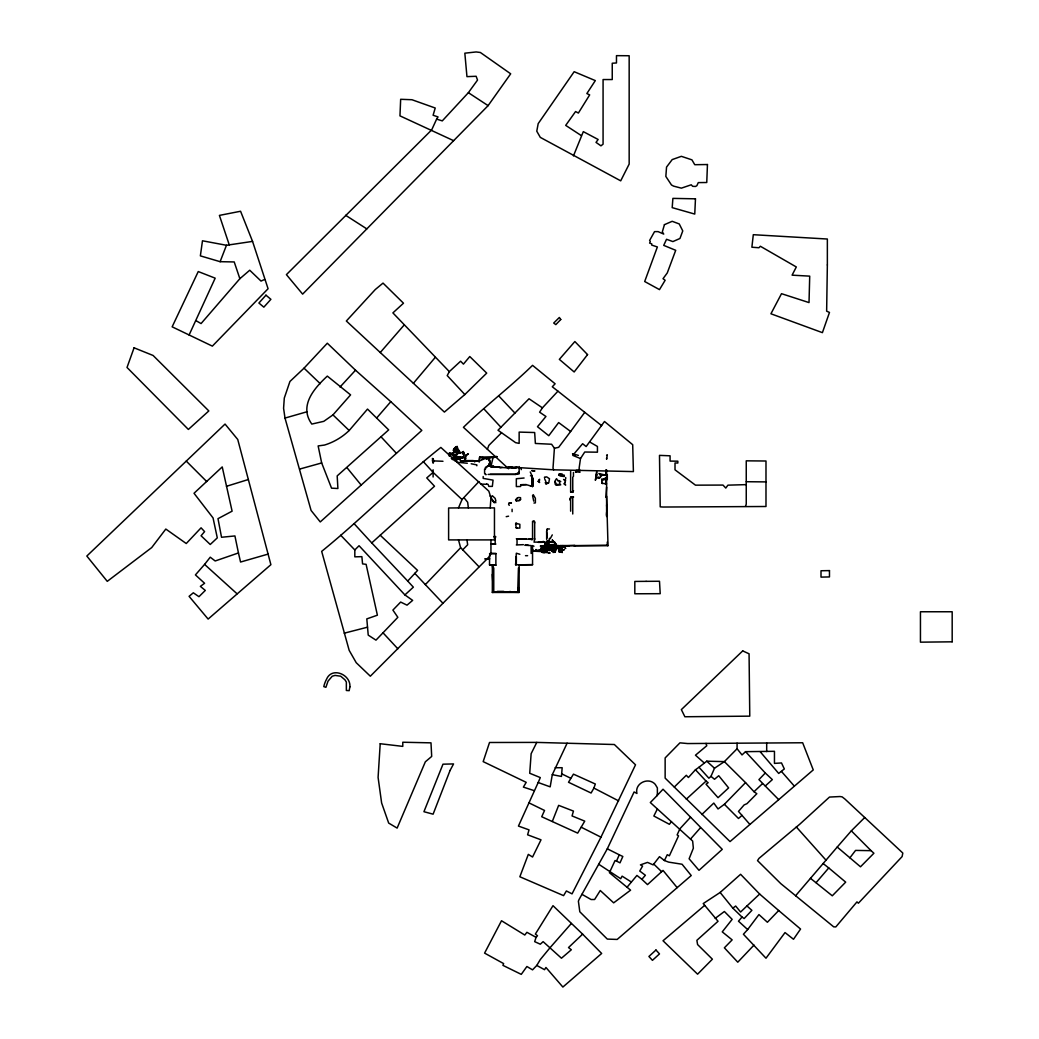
<?xml version="1.0" encoding="UTF-8"?>
<svg xmlns="http://www.w3.org/2000/svg" width="1039" height="1039" viewBox="0 0 1039 1039"><rect width="100%" height="100%" fill="white"/><g stroke="black" fill="none" stroke-linecap="round" stroke-linejoin="round"><path stroke-width="1.5" d="M606.464 515.331L606.607 512.409M490.226 507.902L490.94 497.772L488.824 491.161L440.861 447.432C399.483 480.135 362.611 518.11 321.674 551.371L349.182 650.375L356.234 662.713L370.339 676.207L489.525 556.488L490.94 553.488L490.94 539.903M605.893 497.33L606.607 487.187M601.659 425.652L557.943 391.183L542.423 407.846L529.02 398.768L497.993 430.237L515.617 442.666L519.149 443.38L519.149 432.094L534.669 432.536L535.371 443.458L551.592 444.25L554.41 448.225L552.995 468.238L553.709 469.823L633.4 471.589L632.699 444.692L604.49 421.509L586.152 446.549L582.619 443.731L572.749 455.368L580.502 458.537L579.1 468.329L579.801 470.355M479.122 461.758L479.654 457.134L496.577 456.692M596.022 478.81L595.321 480.317L596.724 471.758L596.022 478.018M567.112 743.197L552.293 774.678L550.176 786.848L538.189 782.523L518.448 826.07L529.02 829.862L527.604 834.798L541.007 839.824L532.552 857.019L528.319 854.37L519.851 876.76L563.58 895.631L566.398 890.955L572.047 893.865L600.958 837.174L635.517 764.808L614.361 744.521L536.773 742.404L489.525 742.495L483.174 761.626L526.202 782.341L523.383 787.107L533.955 790.549M479.187 461.861L479.654 457.134M534.189 540.968L534.669 538.67M485.291 469.381L486.005 467.706L489.525 464.978L490.226 461.706L488.824 459.16L486.707 457.835L489.525 458.186M596.022 477.317L596.724 474.226L596.724 476.343M464.836 460.913L465.55 458.095L464.836 460.835L462.017 462.238L461.316 460.913L462.017 462.238L462.732 460.913L464.836 460.835L464.836 458.095M570.632 497.33L573.45 496.98L570.632 497.33L569.93 500.058L570.632 497.863L570.632 511.175M489.525 464.978L490.226 461.706M555.112 767.717L562.164 767.717L561.463 776.445L552.293 774.678M432.393 461.004L433.107 458.719L432.393 458.446L433.107 463.212L433.808 461.277M544.54 545.202L549.475 540.436L545.241 543.254L545.241 548.813L550.176 549.865L550.176 548.631L548.06 548.462M555.826 550.839L556.527 547.93L555.826 546.878L553.709 547.319L554.41 547.046L553.709 545.02L544.54 545.02M557.943 547.319L557.229 546.787L557.943 545.722L561.463 545.644L562.164 550.397L560.761 551.021L562.878 546.956L561.463 545.995L562.164 547.488L562.878 546.956M536.072 937.334L534.669 941.646L540.306 944.204L543.124 941.646L561.463 958.218L571.333 949.763L568.515 947.555L582.619 934.152L601.659 953.464L562.878 987.05L545.943 967.478L544.54 969.686L536.773 965.452L532.552 969.855L526.903 966.504L521.266 974.361L502.928 965.361L503.629 963.595L484.59 953.114L501.512 920.749L524.786 935.035L526.903 932.308L536.072 937.334L537.488 935.736L535.371 934.061L552.995 905.683L582.619 934.152M549.475 528.981L547.358 528.981L546.657 531.098L546.657 539.384M745.534 506.227L746.249 504.11L746.249 460.835L765.99 461.004L765.99 506.5L663.025 507.032L660.207 506.85L659.492 455.368L670.077 455.809L670.077 461.095L677.831 461.186L677.831 463.03L675.012 462.952L675.012 469.823L695.468 485.161L722.975 485.07L725.793 488.07L727.91 485.161L746.249 484.629M454.264 452.627L453.562 450.51L454.264 448.484L457.082 446.458L457.783 453.511L458.498 453.42L457.082 452.9L457.783 452.368M593.905 788.082L595.321 784.016L573.45 774.146L568.515 782.263L591.087 793.017L593.905 788.082L618.595 800.861M656.674 796.004L663.025 789.224L722.261 849.344L698.987 870.331L689.117 858.785L693.351 848.201L692.649 841.058L650.323 802.537L656.674 796.004L657.375 793.978L657.375 787.9L655.258 784.367C648.557 776.653 634.452 783.211 636.933 793.458L634.102 791.952L607.308 848.811L579.1 899.423L578.385 901.19L579.801 911.761L607.308 939.087L617.179 939.438L691.234 875.526L682.065 864.24L668.661 862.123L664.428 860.539L659.492 856.668L653.154 864.864L647.505 862.396L640.453 864.864L642.57 866.097L639.751 871.033L645.388 875.267L641.868 879.319L636.933 875.435L627.049 887.254M553.709 469.823L509.279 467.005L508.565 468.771L487.408 449.277L488.824 445.406L501.512 432.795M547.358 551.189L548.06 549.254L547.358 549.254L547.358 547.228L545.943 547.319L548.774 546.878L548.06 547.67M573.45 155.889L583.321 131.641L598.139 139.486L596.022 142.395L600.958 145.837L603.075 144.161L603.075 79.548L612.244 79.548L612.244 63.236L616.478 62.963L616.478 55.651L629.166 55.742L629.166 164.084L620.712 180.838L540.306 137.382L536.773 131.2L538.189 123.628L574.164 71.704L595.321 80.6L586.853 93.562L589.671 94.887L578.385 113.043L575.567 111.55L565.697 125.381L581.217 135.525M544.54 549.605L545.241 547.761M552.293 534.89L550.176 538.76M226.463 245.282L202.475 240.788L200.371 255.867L220.112 261.685L226.463 245.282L252.555 241.399L268.075 288.738L212.359 346.13L172.149 326.83L198.254 271.556L215.177 278.166L189.085 335.026M552.293 821.485L558.644 805.355L573.45 811.082L572.047 815.94L584.736 821.135L577.684 833.122L541.722 816.732L544.54 810.472L529.02 802.887M462.732 453.251L463.433 451.484L463.433 454.653M564.995 482.083L564.281 484.018L565.697 484.992L564.281 483.836L565.229 481.784M454.264 456.77L452.147 453.692L454.264 451.666L456.381 452.718L453.562 450.601L454.965 448.484L455.679 449.718L459.199 450.601L459.9 453.16L462.732 452.108L463.433 452.809L464.134 455.368L463.433 457.485L460.615 458.446L459.199 458.095L459.9 456.952M456.381 457.043L457.783 458.628L456.381 455.186L457.082 453.601L454.264 457.043L454.965 458.796L456.381 456.602L454.965 456.069L454.264 457.043M458.498 507.902L494.46 507.902L494.46 539.903L448.614 539.903L448.614 507.993L458.498 507.902L462.017 499.538L478.953 481.551M538.189 782.523L540.306 777.588L529.721 773.263L531.137 753.691L536.773 742.404M674.311 787.017L686.298 775.289L688.415 777.497L695.468 769.743L698.987 767.276L708.871 778.198L710.975 776.354L714.507 768.237L724.378 761.626L737.08 748.755L737.08 743.197L802.666 742.768L813.251 769.912L730.027 841.59L665.142 778.12L665.142 757.925L679.948 742.846L687.701 743.56L737.08 743.197M456.381 452.459L457.082 450.874L455.679 452.017L454.965 451.225M493.057 457.394L490.94 466.654L500.11 467.355L493.057 466.472M544.54 547.137L545.241 545.553L540.306 546.085L542.423 546.254L541.007 548.111L541.722 548.553L544.54 547.137L543.826 546.085L544.54 551.099L542.423 550.397M581.918 894.306L591.087 899.514L594.607 899.514L600.256 890.514L613.659 902.852L630.582 890.163L609.425 872.708L615.062 860.539L616.478 861.071L619.296 854.811L607.308 848.811M436.627 119.121L431.692 129.888L286.413 274.634L302.635 294.128L488.109 105.64L510.681 73.808L480.356 52.482L476.122 51.95L464.836 53.184L466.953 76.639L476.122 76.276L477.537 80.068L468.368 92.679L442.276 120.888L436.627 119.121L438.042 116.926L433.107 115.251L435.224 108.017L411.951 99.731L400.664 99.289L399.963 115.861L453.562 140.642M457.783 453.511L458.498 452.017M509.279 502.876L511.396 503.058L509.279 502.876L508.565 504.383L509.279 505.357M538.89 480.758L539.605 479.252L538.189 481.369L539.605 482.512L538.89 481.278L539.605 480.758L538.189 481.369M493.057 590.957L492.343 592.451L519.149 592.451L519.149 564.684M664.428 860.539L667.259 854.72L669.376 855.785L678.532 835.863L677.129 834.888L679.948 828.719L690.532 817.251M575.567 471.758L576.268 470.355L578.385 470.355L579.801 472.109L578.385 470.355M554.41 551.904L555.112 549.787M600.256 476.083L600.958 474.667L606.607 475.381L598.841 473.524M603.075 474.849L604.49 474.849L601.659 475.459L599.542 478.109L596.022 477.927M657.375 808.965L653.856 816.018L669.376 824.304L671.48 821.576M449.329 371.611L447.212 375.586L464.836 394.534L486.707 373.118L469.784 356.533L463.433 364.118L460.615 361.208L449.329 371.611L392.898 312.895L403.483 303.206L383.027 283.102L375.274 289.543L346.351 321.012L444.393 412.08L464.836 394.534M453.562 450.51L455.679 446.809M559.346 473.966L558.644 475.291L559.346 473.966L562.164 473.966M575.567 472.29L576.268 470.966M457.082 447.432L457.783 449.9L456.381 448.835L455.679 450.069L453.562 449.809L453.562 450.601M517.032 498.123L516.331 500.941L519.149 500.772L520.552 499.447L520.552 497.681L518.448 497.499L515.617 499.616L516.331 500.941M532.552 538.67L531.838 539.903L532.552 538.76L532.552 521.305L533.955 521.136L534.669 521.578L534.669 539.994M546.657 530.215L547.358 528.981M536.773 965.452L540.306 959.542L550.176 947.555L571.333 923.489M481.771 459.329L483.888 457.744L479.654 457.394M558.644 551.631L560.761 551.722L560.047 547.319L561.463 545.553L560.047 545.644M562.164 545.553L562.878 545.553L561.463 548.631L562.164 549.254L561.463 547.67L562.164 548.462M580.502 458.537L584.736 452.017L597.438 452.186L597.438 446.458L589.671 441.965M542.423 407.846L539.605 412.171L545.943 416.483L537.488 426.717L548.774 435.705L558.644 422.574L570.632 431.471L584.736 412.34M454.264 448.484L454.264 450.783L453.562 449.809L454.264 448.926L455.679 449.718L454.264 449.549L454.965 448.484M494.46 502.006L495.876 501.032L495.174 498.382L492.343 495.746L490.94 497.59L494.46 502.798L492.343 500.59M549.475 538.319L548.774 541.319L546.657 541.319L547.358 540.877M561.463 548.28L562.164 547.228L561.463 548.631L562.164 549.254M560.047 548.904L557.229 548.189L557.943 545.553L558.644 545.644L559.346 551.813L560.761 551.54L562.164 549.514M747.651 929.567L758.938 914.58L767.405 922.255L778.692 910.528L800.549 929.048L793.497 939.269L785.029 932.567L765.99 958.218L743.417 934.243L747.651 929.567L738.482 921.19L742.015 917.047L744.132 918.554L751.885 910.346L746.95 905.943L740.599 912.021L735.664 906.034L732.846 908.151L720.144 892.462L703.221 903.566L718.04 921.281L696.87 940.321L697.585 944.555L712.39 959.192L697.585 974.179L663.025 940.763L704.637 905.411M457.082 459.952L460.615 457.485L454.965 456.692M547.358 550.748L546.657 552.514L545.943 551.722L546.657 552.514M605.192 478.018L603.776 479.693L601.659 479.524M562.878 546.605L561.463 548.462M570.632 431.471L558.644 447.341L554.41 448.225M849.915 857.811L855.565 850.409L871.072 850.668L873.903 853.227L860.5 866.799L837.226 847.058L795.614 895.722L780.809 883.644L757.535 860.63L758.938 858.422L799.848 824.135L829.473 797.069L840.044 796.536L842.161 796.887L844.98 799.095L902.813 853.045L902.112 856.578L858.383 903.216L856.967 901.891L835.811 926.931L833.694 926.84L795.614 895.722M690.532 839.031L700.403 827.836M204.592 564.411L210.242 557.19L215.177 560.982L238.451 552.956L234.918 535.942L221.528 537.267L217.995 518.669L232.1 511.175L222.229 466.914L194.02 493.278L213.06 517.954L217.294 537.877L210.242 544.488L201.072 535.76L204.592 531.617L201.072 527.825L186.254 543.527L165.811 529.059L151.707 547.579L107.264 581.346L86.821 556.047L225.047 424.068L237.749 439.497L270.893 564.684L208.125 619.075L189.085 596.334L193.319 592.801L198.956 596.685L205.306 590.425L200.371 586.373L204.592 583.282L195.423 574.905L204.592 564.411L237.035 593.776M451.446 453.16L449.329 452.978L450.731 453.952L450.03 454.835L449.329 453.342L451.446 454.926M454.965 459.68L455.679 458.796L452.848 459.329L454.264 459.602L455.679 459.77L453.562 458.277L451.446 458.186M463.433 453.692L464.134 452.809M552.293 549.605L551.592 548.28L552.293 547.397M555.112 547.046L555.826 548.722L553.709 548.631L554.41 547.761L555.826 548.722L558.644 548.111M557.229 546.254L558.644 545.644M413.353 383.339L435.224 357.416M349.182 430.51L367.52 409.08L388.677 429.886L337.181 475.901L337.896 488.512L331.545 488.161L321.674 462.952L318.142 445.926L324.493 445.056A61.145 61.145 0 0 0 349.169 430.497L332.961 414.899L323.791 421.34L311.804 424.068C298.674 405.807 314.168 388.339 327.311 376.105L350.585 394.885L332.961 414.899M264.542 279.491L261.023 281.075L249.737 270.231L239.866 278.699L201.072 323.571L196.137 320.752M376.676 417.99L390.794 401.677L355.52 370.209L327.311 343.221L304.037 368.17L289.933 381.482L284.296 398.067L283.582 408.288L284.998 418.068L311.09 510.461L320.259 521.929L421.821 430.419L390.794 401.677M816.07 882.669L828.758 867.942L845.681 882.137L832.291 895.8L810.42 878.267M380.209 352.572L404.184 324.973M837.226 847.058L851.331 830.836L864.734 817.524M459.9 452.368L459.199 453.16L459.199 450.51L457.783 450.432M488.109 474.407L515.617 474.407L519.149 472.109M404.898 594.918L412.652 600.386L407.015 605.153L400.664 602.062L392.898 610.088L397.846 617.309L375.975 640.141L368.222 635.115L366.806 618.893L377.391 615.192L366.105 564.333L362.572 563.891L361.871 556.657L354.819 556.839L354.819 549.956L359.052 545.722L404.898 594.918L413.353 587.165L407.717 581.074L417.587 570.411L380.209 535.241L371.741 542.903L354.117 523.682M340.013 387.04L355.52 370.209M754.002 945.087L737.781 962.192L724.378 947.815L732.144 939.879L722.261 931.866L732.144 919.346L724.378 911.502L715.209 918.372M442.978 603.295L425.341 584.606L460.615 547.761L458.498 539.903M737.08 748.755L742.015 754.924L745.534 751.665L765.288 773.003L758.938 779.614L778.692 799.627M746.95 905.943L759.639 894.047L740.599 874.293L720.144 892.462M701.819 814.524L713.806 803.069L718.04 808.965L724.378 804.303L745.534 782.614L724.378 761.626L706.754 761.184L698.987 767.276M478.953 566.71L462.732 549.787L467.667 544.761L466.953 539.903M457.783 458.277L458.498 457.563M466.251 456.16L464.836 457.563L465.55 457.303L465.55 458.719M517.032 467.264C517.695 467.927 510.746 467.706 508.565 467.173L507.863 467.888L497.278 467.173M536.072 549.865L542.423 551.631L532.552 551.099L536.072 550.67L536.072 549.514M542.423 546.254L541.007 548.553L543.124 550.397L548.06 550.397L548.06 548.021L546.657 547.839L546.657 546.163L544.54 545.462M745.534 782.614L754.002 791.692L762.47 783.666M677.129 887.605L663.025 870.422L647.505 884.605L641.868 879.319M686.298 799.186L706.039 781.107L708.156 782.692L706.039 784.198L718.04 797.679L728.612 787.9L718.741 775.73L714.507 779.263L710.975 776.354M760.353 751.924L778.692 773.445L784.328 768.951L781.51 762.951L774.458 763.392L774.458 751.314L745.534 751.665M487.408 449.277L463.433 427.328C485.317 405.924 510.461 386.924 532.552 365.351L555.112 383.781L552.293 386.781L557.943 391.183M380.209 535.241L434.51 486.226L426.756 477.927L433.107 472.381L462.017 499.538M765.288 785.965L772.341 779.614L765.288 773.003M452.147 453.692L454.264 451.666L456.381 452.718L455.679 451.316M606.607 455.368L607.308 454.744L606.607 459.238L606.607 458.004M547.358 547.228L546.657 547.839L548.06 547.579L547.358 547.761M556.527 545.202L555.826 545.813L556.527 545.904M749.768 824.304L742.015 815.407L738.482 818.485L724.378 804.303M516.331 467.173L513.5 467.888L505.746 467.264M524.085 478.018L516.331 478.732L516.331 486.577L520.552 486.486L521.266 484.551M516.331 523.513L515.617 524.046L516.331 528.098L519.851 528.098L519.851 524.305L515.617 523.24L517.032 523.604M605.192 475.291L607.308 474.589L607.308 479.602L601.659 479.174L602.373 483.577L601.659 482.252M603.776 479.693L604.49 479.174M533.955 542.111L544.54 542.111L545.241 545.371M532.552 550.93L533.254 550.397L532.552 549.514M539.605 550.138L542.423 550.93L546.657 548.995L548.06 550.397L543.826 550.488L544.54 551.099M558.644 546.436L560.761 546.163M485.291 467.524L488.824 465.238L490.226 462.329L488.824 459.68M455.679 457.485L454.965 457.926L455.679 458.277M491.642 466.732L493.057 466.732L491.642 466.732L493.057 466.732L493.057 465.68M516.331 544.93L523.383 544.67M548.06 547.046L551.592 546.696L553.709 544.579L555.826 544.41L553.709 544.93L552.995 545.904L553.709 547.046L550.176 547.228M548.774 549.345L550.176 549.696M556.527 546.254L554.41 546.956M514.915 467.888L517.734 467.264M462.017 458.095L463.433 457.394L462.732 456.692L460.615 457.303M485.291 458.446L487.408 458.446L485.291 458.446L478.953 461.186L460.615 461.277L478.953 461.186M579.1 472.031L575.567 471.94M605.893 475.291L607.308 474.589M489.525 558.424L485.122 558.904M541.722 542.202L543.124 541.501L544.54 542.111L543.124 541.501M552.293 546.956L548.06 547.228M558.644 549.163L557.943 548.189L555.826 548.189L556.527 547.93L555.826 548.189L555.826 544.046L552.293 540.085L555.826 544.046M546.657 549.865L548.06 549.254M456.381 457.212L457.082 456.952L456.381 456.861M457.082 458.277L459.9 458.277M507.863 467.446L508.565 467.173M519.149 499.967L520.552 499.447M492.343 566.8L493.057 566.528L493.759 568.203L493.759 591.477M547.358 547.488L548.774 546.787L548.774 547.93L548.06 547.397L548.774 548.371M551.592 548.28L552.293 548.021L552.995 549.787L552.995 552.423L555.112 552.254L555.112 551.099M549.475 550.138L550.176 549.865L548.774 548.995M558.644 548.189L560.047 547.67L557.943 546.527M551.592 551.021L552.995 551.28L552.293 546.605L551.592 551.021L552.995 550.839M548.774 552.605L549.475 552.345M515.617 474.407L519.149 473.342L517.734 473.706M545.241 482.603L545.943 483.836L548.774 482.875L549.475 478.732L546.657 476.875L544.54 477.135L544.54 478.018M545.943 483.836L548.06 483.135M452.848 458.368L454.264 457.926L451.446 458.446L454.965 458.978L455.679 459.952L454.965 458.887L455.679 460.121M493.759 457.212L496.577 456.42M226.463 486.304L248.321 479.524M268.075 554.099L240.567 562.034L238.451 552.956M284.998 418.068L306.856 411.808M299.803 469.031L321.674 462.952M344.247 633.18L367.52 627.192M457.082 452.017L457.783 452.108L457.082 453.342L457.783 451.835M457.082 452.9L457.783 452.718M489.525 464.706L488.824 464.888L491.642 466.914L489.525 466.03L489.525 463.472L488.824 464.446L489.525 464.355M545.241 543.254L545.943 543.085L545.241 545.813L545.943 552.423L542.423 552.514L541.722 551.28M544.54 552.696L542.423 552.073L545.943 552.345L546.657 550.579L545.943 549.254M561.463 550.579L562.164 550.397L561.463 550.397M500.11 467.797L502.227 467.355M506.214 516.669L508.565 516.188M570.632 497.421L573.45 496.98M459.199 457.134L457.082 456.602M495.876 457.212L489.525 457.835L489.525 462.147M598.841 477.849L598.139 477.135L599.542 477.849M533.955 503.058L535.371 502.876L535.371 498.291L533.254 494.681L532.552 495.564L533.721 501.123M554.41 544.488L553.709 544.579L553.709 548.631M532.552 551.099L536.072 550.67M547.358 549.787L550.176 549.436M542.423 550.93L545.943 551.021M518.448 567.943L517.734 591.568L518.448 587.684L518.448 591.84L493.759 591.84L519.149 592.36M551.592 546.696L549.475 546.878L551.592 547.137M520.552 485.07L526.202 484.629L532.552 486.486L533.254 478.369L532.552 486.486L530.435 485.953M555.826 485.161L560.761 484.81M604.49 478.81L605.893 478.732L603.776 478.81M493.759 536.825L495.876 536.916L494.46 536.033M555.826 548.28L557.229 548.189M464.134 460.771L466.953 460.654L463.797 460.641M489.525 553.839L495.876 553.748M548.06 553.138L550.176 553.047M490.226 553.216L495.876 553.397L495.876 565.216L492.343 565.294L492.343 592.451L495.174 592.1L493.759 591.749M491.46 543.826L495.876 544.046L490.94 544.137M519.149 564.852L532.552 564.593M529.02 538.851L532.552 538.76M538.189 542.371L542.423 542.293M504.941 591.711L500.11 591.749L503.629 592.009M463.602 460.628L472.602 460.563L474.719 460.835L474.719 461.978M574.164 545.813L607.308 545.28M497.278 456.692L492.343 457.394M462.017 457.485L463.433 457.485L462.732 456.692M482.473 457.563L483.174 457.563M510.681 467.524L511.396 467.524M490.226 474.316L516.331 474.316M545.943 542.02L554.41 542.293M555.112 542.371L547.358 542.111M555.826 544.93L556.527 544.93M606.607 496.187L608.01 545.644L562.878 545.553M553.358 545.995L545.345 545.995L552.995 545.904L554.41 544.67L556.527 544.852M562.878 545.995L569.216 545.995L562.164 545.917M560.047 547.67L558.644 547.67L559.346 546.787L560.047 547.319M525.5 555.683L527.604 555.683M489.525 564.774L492.499 564.774M497.278 591.399L503.629 591.399M517.032 591.84L518.448 591.84L514.214 591.698M746.249 481.719L765.99 481.901M526.903 538.942L516.331 538.76L526.903 539.202M549.475 545.462L552.696 545.488M562.32 545.93L574.866 545.462M220.112 261.685L234.217 261.945L239.866 278.699M522.5 484.564L526.202 484.629M549.475 542.293L552.995 542.371M481.057 484.109L486.707 484.278M450.03 454.303L451.446 454.394M559.346 474.316L564.281 475.2L564.281 476.524L560.047 475.992L559.346 475.018M530.435 475.823L531.838 475.459L530.254 471.966M605.192 483.745L606.607 483.836L602.373 483.317M528.319 539.202L531.137 539.384M552.293 547.319L554.41 547.761L553.709 547.319M528.669 545.371L525.5 544.67M454.264 449.549L457.783 449.9M524.786 545.28L531.137 545.553L531.137 553.449M467.316 463.251L457.082 462.238M442.978 461.277L433.808 460.913L433.107 458.719M572.515 453.835L578.385 455.368M452.848 455.017L454.965 455.368L452.848 453.069L453.562 456.602L454.264 455.095L454.965 456.329M452.147 459.42L455.679 459.77M564.281 479.875L564.995 479.966M608.01 545.644L607.308 545.553L607.308 542.02M561.463 545.995L564.281 546.436L565.697 548.553L564.281 547.137M545.943 547.319L547.358 547.579M471.187 463.771L476.836 464.888L476.836 465.771M544.54 545.722L546.657 546.163L545.943 546.527L546.657 547.397M519.851 554.281L516.331 553.216L515.617 564.774L532.552 564.774L532.552 545.553L533.955 546.254M599.542 474.316L601.659 475.459M545.943 481.641L544.774 479.174M486.707 484.018L488.109 484.369L488.824 486.395L492.343 486.395L493.057 480.135L483.174 478.369L483.174 476.524M555.112 552.254L552.995 551.189M511.396 467.173L512.798 467.615M577.684 470.706L579.1 471.316M553.709 549.865L555.112 550.488M619.296 854.811L622.829 856.487L619.997 862.838L616.478 861.071M562.164 774.055L570.632 778.198M558.644 480.486L560.761 481.551M545.943 482.784L546.657 483.135M545.943 551.813L546.657 552.164M495.876 565.216L489.525 564.943L489.525 555.371M509.98 591.399L510.681 591.749M581.217 827.213L600.958 837.174M572.749 453.861L574.866 455.017M563.58 479.434L565.697 480.758M454.264 449.199L455.679 450.069L456.381 448.835M457.082 458.186L457.783 458.628M453.562 458.095L454.264 458.537M546.657 547.579L547.358 548.021L545.241 547.137M631.283 881.968L622.114 876.15L620.712 878.708L598.841 864.331M345.649 215.307L366.806 228.879M468.368 92.679L488.109 105.64M754.002 791.692L756.821 793.718L746.95 803.679L744.132 804.913L738.482 811.433L742.015 815.407M559.346 481.46L560.047 484.369L556.527 484.46L555.112 481.719M452.848 454.653L454.264 456.329L452.848 453.069M574.164 545.553L574.866 546.085M823.122 863.539L828.758 867.942M778.692 910.528L759.639 894.047M490.94 496.538L490.226 495.915L490.94 497.59M495.174 502.084L495.876 502.707M703.923 762.691L695.468 755.197L706.754 745.755L706.039 743.379M706.754 761.184L714.507 768.237M304.037 368.17L320.259 383.69M460.615 547.761L462.732 549.787M653.856 864.162L661.609 871.656M732.846 908.151L742.015 917.047M515.617 499.616L516.331 500.33M455.679 452.017L456.381 452.718M186.254 461.095L206.709 481.551M851.331 830.836L871.072 850.668M340.714 535.241L354.819 549.956M498.694 395.859L514.915 413.054M371.741 542.903L407.717 581.074M414.769 573.32L425.341 584.606M695.468 769.743L706.039 781.107M380.91 436.679L396.43 453.342M483.888 408.898L500.811 427.159M383.027 632.829L397.846 648.791M423.237 461.537L433.107 472.381M796.316 826.953L825.94 860.097M459.199 458.719L461.316 461.277M781.51 771.496L794.199 785.965M347.065 467.797L361.169 485.07M562.164 548.722L562.878 549.605M545.943 549.514L546.657 550.397M485.291 473.875L486.005 474.758L484.59 473.433L484.59 469.031M453.562 449.809L454.264 450.692M450.03 455.718L449.329 454.835L449.329 456.251M464.134 497.863L467.667 502.266L468.368 507.902M490.226 465.68L490.94 466.654M557.943 480.927L556.527 478.641L555.112 480.836L555.112 484.187M552.995 540.709L553.709 542.202M454.965 457.394L455.679 458.887M252.555 241.399L240.567 211.255L219.411 215.398L229.281 244.931M533.955 521.136L534.669 522.89M555.112 542.644L555.826 544.579M554.41 547.046L553.709 545.02L555.112 545.02M457.082 446.458L457.783 448.484M558.644 548.371L559.346 550.748M463.433 454.575L462.732 452.459M459.199 450.601L459.9 453.16M548.774 542.293L549.475 544.93M492.343 574.385L493.057 586.723M546.657 531.617L547.215 537.825M531.838 475.459L532.552 486.486L531.838 476.524L531.838 486.044M606.607 504.915L607.308 516.11M766.691 743.028L766.691 751.574M606.607 469.914L606.607 516.539M605.893 469.758L605.893 474.823M605.893 477.94L605.893 484.2M573.45 472.472L573.45 476.433M572.749 477.135L572.749 492.304L570.632 492.122L570.632 470.875M572.749 497.33L572.749 513.993M565.697 477.498L565.697 478.992M561.463 550.138L562.164 552.605L561.463 551.189L560.047 551.631M559.346 550.047L559.346 551.813M548.06 542.371L548.06 544.93M543.124 550.67L543.124 552.514M541.007 549.956L541.007 550.748L540.306 549.436L540.306 550.93M539.605 549.956L539.605 550.839M538.89 549.956L538.89 550.839M521.266 467.966L521.266 469.641M519.149 466.537L519.149 473.784M517.032 539.111L517.032 544.488M512.097 509.227L512.097 511.643M495.174 536.734L495.174 543.696M492.343 466.381L492.343 467.173M486.707 457.835L486.707 459.329M459.9 457.303L459.9 459.68M456.381 454.303L456.381 455.186M454.965 456.069L454.965 461.004M453.562 457.485L453.562 459.42M452.848 457.303L452.848 458.095M450.03 453.601L450.03 455.186M433.107 469.784L433.107 477.005M827.356 264.945L826.641 311.142L829.473 312.453L822.407 332.649L770.925 313.778L781.51 293.686L809.017 302.583L809.719 276.14L792.082 275.166L796.316 266.971L760.353 246.256L758.938 247.75L751.885 247.217L753.301 234.697L827.356 239.022L827.356 264.945M707.455 164.526L706.754 182.513L698.286 182.604L696.87 185.682L695.468 186.475L692.649 186.306L691.234 184.799L681.363 188.15L673.597 186.124L671.48 184.981L665.843 176.435L666.544 167.084L672.194 159.59L681.363 156.331L691.935 159.85L694.753 164.707L707.455 164.526M695.468 198.826L694.753 214.073L672.194 207.644L672.895 198.384L695.468 198.826M380.209 743.729L378.092 777.406L381.625 802.978L388.677 823.07L397.132 828.096L425.341 761.808L431.692 756.431L430.99 742.846L402.781 742.236L402.781 746.379L380.209 743.729M516.331 556.657L515.617 564.774L516.331 564.593L516.331 556.657M349.883 686.87L349.182 690.662L346.351 690.48L346.351 682.026L344.948 679.818L340.714 676.207L335.078 675.415L332.246 676.207L328.025 681.142L325.908 687.311L323.791 686.61A29.586 29.586 0 0 1 326.61 679.116C331.909 666.493 350.974 674.545 349.883 686.87M450.03 770.535L433.107 814.173L423.938 811.706L442.978 764.184L453.562 763.925L450.03 770.535M664.428 224.658L662.324 231.879L663.726 234.087L658.09 231.619L654.557 231.619L649.622 240.438L650.323 241.49L649.622 243.074L651.739 243.866L651.739 245.1L657.375 246.957L644.687 281.517L659.492 289.621L665.142 280.283L663.025 278.699L667.259 272.958L675.714 250.308L663.726 245.373L666.544 239.282L672.895 241.58L679.948 238.489L682.766 230.918L679.246 223.943L672.194 221.307L664.428 224.658M134.07 347.805L127.018 367.468L188.371 429.445L208.826 410.937L153.11 355.481L134.07 347.805M573.45 490.72L572.749 492.304L571.333 492.044L573.45 490.72M587.554 354.598L574.164 371.962L559.346 359.364L574.866 341.545L587.554 354.598M265.958 295.18L258.906 303.024L263.841 307.167L270.893 299.323L265.958 295.18M560.761 319.505L555.826 324.623L553.709 323.038L559.346 317.479L560.761 319.505M742.716 650.895L681.363 709.611L684.883 716.754L749.768 716.144L749.067 653.804L742.716 650.895M655.973 950.023L648.92 956.464L652.44 960.335L659.492 953.906L655.973 950.023M466.953 454.744L465.55 455.368L468.368 453.861L466.953 454.744M562.878 549.696L562.164 550.047L564.281 549.787L562.878 549.696M517.032 528.007L516.331 527.747L517.032 528.007M829.473 570.593L821.005 570.762L821.005 577.113L829.473 576.931L829.473 570.593M952.179 641.816L920.45 642.167L920.45 611.763L952.179 611.763L952.179 641.816M646.102 581.346L634.816 581.437L634.816 593.776L660.207 593.685L659.492 581.256L646.102 581.346M489.525 558.956L485.291 558.956L489.525 558.956M534.669 470.966L531.838 470.615L534.669 470.966M555.112 546.527L553.709 545.02L555.112 546.527"/></g></svg>
